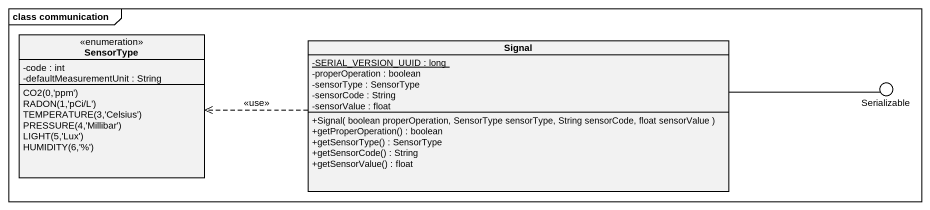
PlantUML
@startuml
mainframe class communication
allowmixing
hide circle
hide empty members
skinparam classAttributeIconSize 0
enum SensorType {
  -code : int
  -defaultMeasurementUnit : String
  {field} CO2(0,'ppm')
  {field} RADON(1,'pCi/L')
  {field} TEMPERATURE(3,'Celsius')
  {field} PRESSURE(4,'Millibar')
  {field} LIGHT(5,'Lux')
  {field} HUMIDITY(6,'%')
}
class Signal {
  {static} -SERIAL_VERSION_UUID : long
  -properOperation : boolean
  -sensorType : SensorType
  -sensorCode : String
  -sensorValue : float
  +Signal( boolean properOperation, SensorType sensorType, String sensorCode, float sensorValue )
  +getProperOperation() : boolean
  +getSensorType() : SensorType
  +getSensorCode() : String
  +getSensorValue() : float
}
() Serializable
Signal .left.> SensorType : <<use>>
Signal -right- Serializable
@enduml
